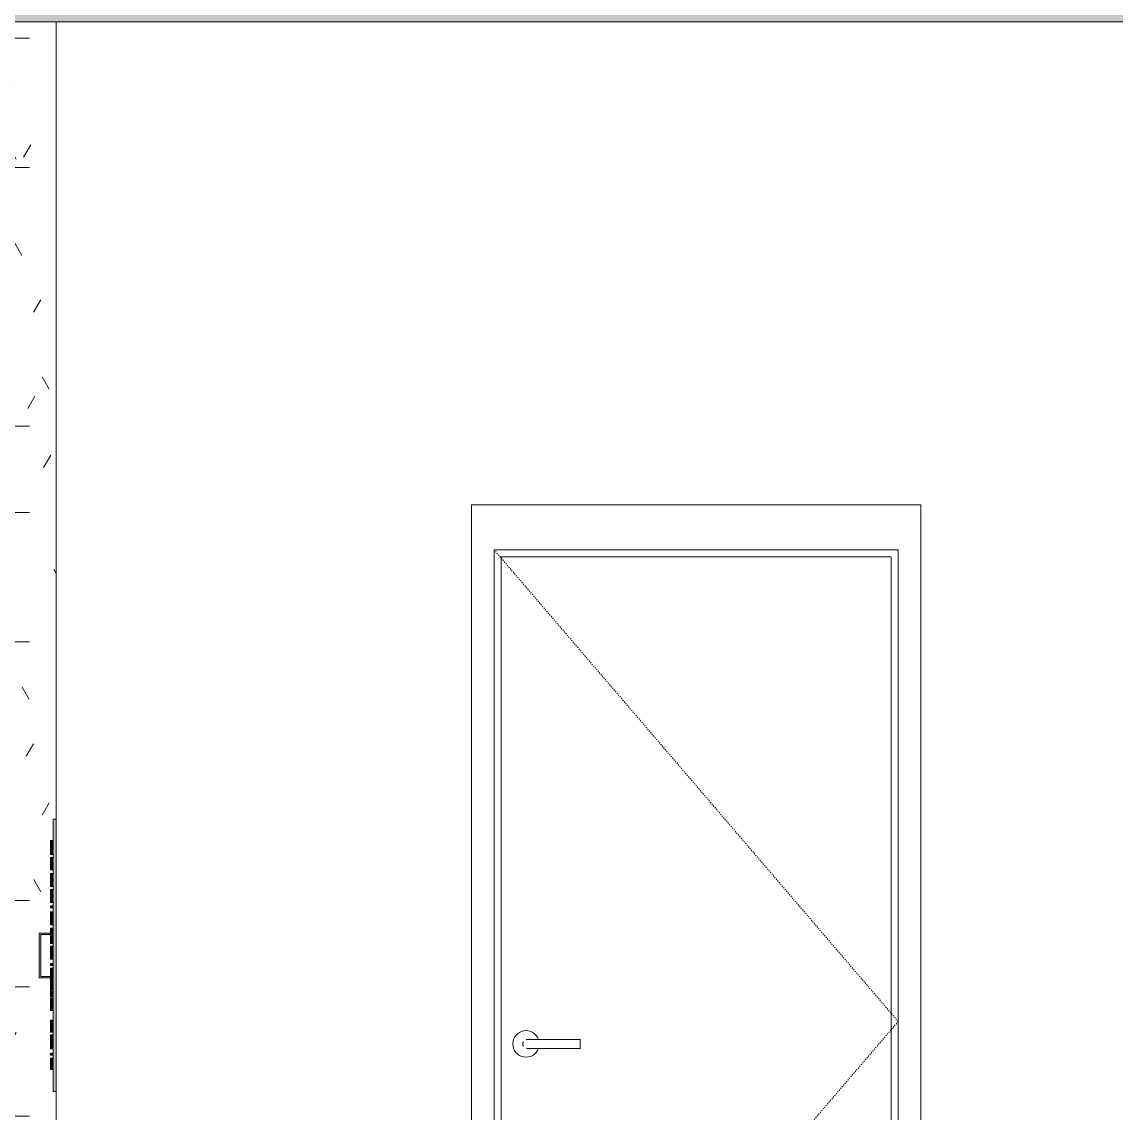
# Model space of a CAD drawing. Header units: inches. Extents: x 9661 to 15313, y -314 to 660.
# Drawn here: x 13757.6 to 13855, y -118.2 to -21 of the extents above; entities that cross this region are included whole.
import ezdxf

# ---------------------------------------------------------------- set-up
doc = ezdxf.new("R2010")
doc.units = ezdxf.units.IN
doc.header["$MEASUREMENT"] = 0
doc.linetypes.add('Dash 1_16_', pattern=[0.125, 0.0625, -0.0625])
for name, color, linetype, lineweight in [('0-3', 55, 'Continuous', 9), ('0-4', 7, 'Continuous', 9), ('0-5', 130, 'Continuous', 5), ('A-DOOR-2', 7, 'Dash 1_16_', 9), ('A-DOOR-3', 7, 'Continuous', 9), ('A-DOOR-FRAM-3', 7, 'Continuous', 9), ('A-WALL-PATT-1', 55, 'Continuous', 9), ('E-FIRE-1', 253, 'Continuous', 9), ('E-FIRE-2', 7, 'Continuous', 9), ('E-FIRE-3', 55, 'Continuous', 9), ('I-WALL-1', 55, 'Continuous', 9), ('S-BEAM-2', 7, 'Continuous', 9), ('S-BEAM-4', 10, 'Continuous', 9)]:
    doc.layers.add(name, color=color, linetype=linetype, lineweight=lineweight)

# ---------------------------------------------------------------- blocks, each defined once
blk = doc.blocks.new('HOLLOW METAL - HM - METAL LEAF - 3-0 x 7-0-2191985-BUILDING SECTION - NORTH_SOUTH AT ELEVATOR AND COURTYARD - LOOKING EAST')
at = {"layer": 'A-DOOR-2'}
for p, q in [((-3320.274, -68), (-3284.274, -110)), ((-3284.274, -110), (-3320.274, -152))]:
    blk.add_line(p, q, dxfattribs=at)
at = {"layer": 'A-DOOR-3'}
for p, q in [((-3312.597, -111.606), (-3316.73, -111.606)), ((-3312.597, -111.606), (-3312.597, -112)), ((-3312.597, -112), (-3312.597, -112.394)), ((-3316.73, -112.394), (-3312.597, -112.394))]:
    blk.add_line(p, q, dxfattribs=at)
at = {"layer": 'A-DOOR-3', "flags": 128}
for points in [[(-3316.73, -111.606), (-3316.754, -111.606), (-3316.778, -111.606), (-3316.801, -111.606), (-3316.825, -111.606), (-3316.848, -111.606), (-3316.871, -111.606), (-3316.894, -111.606), (-3316.916, -111.606), (-3316.939, -111.606), (-3316.96, -111.606), (-3316.982, -111.606), (-3317.003, -111.606), (-3317.024, -111.606), (-3317.044, -111.606), (-3317.064, -111.606), (-3317.083, -111.606), (-3317.102, -111.606), (-3317.12, -111.606), (-3317.137, -111.606), (-3317.154, -111.606), (-3317.17, -111.606), (-3317.186, -111.606), (-3317.2, -111.606), (-3317.214, -111.606), (-3317.227, -111.606), (-3317.24, -111.606), (-3317.251, -111.606), (-3317.262, -111.606), (-3317.272, -111.606), (-3317.281, -111.606), (-3317.289, -111.606), (-3317.296, -111.606), (-3317.303, -111.606), (-3317.308, -111.606), (-3317.312, -111.606), (-3317.316, -111.606), (-3317.319, -111.606), (-3317.32, -111.606), (-3317.321, -111.606)], [(-3317.321, -112.394), (-3317.321, -112.394), (-3317.319, -112.394), (-3317.317, -112.394), (-3317.313, -112.394), (-3317.309, -112.394), (-3317.304, -112.394), (-3317.298, -112.394), (-3317.291, -112.394), (-3317.283, -112.394), (-3317.274, -112.394), (-3317.265, -112.394), (-3317.254, -112.394), (-3317.243, -112.394), (-3317.231, -112.394), (-3317.218, -112.394), (-3317.204, -112.394), (-3317.19, -112.394), (-3317.174, -112.394), (-3317.159, -112.394), (-3317.142, -112.394), (-3317.125, -112.394), (-3317.107, -112.394), (-3317.088, -112.394), (-3317.069, -112.394), (-3317.05, -112.394), (-3317.029, -112.394), (-3317.009, -112.394), (-3316.988, -112.394), (-3316.966, -112.394), (-3316.944, -112.394), (-3316.922, -112.394), (-3316.9, -112.394), (-3316.877, -112.394), (-3316.854, -112.394), (-3316.831, -112.394), (-3316.807, -112.394), (-3316.784, -112.394), (-3316.76, -112.394), (-3316.737, -112.394), (-3316.73, -112.394)]]:
    blk.add_lwpolyline(points, dxfattribs=at)
at = {"layer": 'A-DOOR-3'}
for centre, radius, start, end in [((-3317.419, -112), 1.181, 19.63434, 180), ((-3317.419, -112), 1.181, 180, 340.43675), ((-3317.321, -112), 0.394, 150, 180), ((-3317.321, -112), 0.394, 180, 210), ((-3317.321, -112), 0.394, 90, 105), ((-3317.321, -112), 0.394, 255, 270)]:
    blk.add_arc(centre, radius, start, end, dxfattribs=at)
at = {"layer": 'A-DOOR-FRAM-3'}
for p, q in [((-3282.274, -64), (-3322.274, -64)), ((-3322.274, -64), (-3322.274, -152)), ((-3282.274, -64), (-3282.274, -151.75)), ((-3320.274, -68), (-3284.274, -68)), ((-3320.274, -152), (-3320.274, -68)), ((-3284.274, -68), (-3284.274, -151.75)), ((-3319.649, -68.625), (-3284.899, -68.625)), ((-3319.649, -152), (-3319.649, -68.625)), ((-3284.899, -68.625), (-3284.899, -151.75))]:
    blk.add_line(p, q, dxfattribs=at)
blk = doc.blocks.new('104416 - Fire Extinguishers - Wall - Class A - Light - 2A-2206155-BUILDING SECTION - NORTH_SOUTH AT ELEVATOR AND COURTYARD - LOOKING EAST')
at = {"layer": 'E-FIRE-1'}
for points in [[(-3359.274, -116.25), (-3359.274, -92), (-3359.524, -92), (-3359.524, -116.25)], [(-3359.774, -106.125), (-3359.779, -106), (-3360.649, -106), (-3360.649, -102.25), (-3359.774, -102.25), (-3359.779, -102.125), (-3360.774, -102.125), (-3360.774, -106.125), (-3359.779, -106.125)]]:
    blk.add_hatch(color=256, dxfattribs=at).paths.add_polyline_path(points, flags=0)
at = {"layer": 'E-FIRE-2'}
for points in [[(-3359.524, -94.106), (-3359.524, -93.891), (-3359.774, -93.891), (-3359.774, -94.106)], [(-3359.774, -94.298), (-3359.524, -94.298), (-3359.524, -94.106), (-3359.774, -94.106)], [(-3359.524, -94.437), (-3359.524, -94.298), (-3359.774, -94.298), (-3359.774, -94.437)], [(-3359.524, -94.534), (-3359.524, -94.437), (-3359.774, -94.437), (-3359.774, -94.534)], [(-3359.524, -94.622), (-3359.524, -94.534), (-3359.774, -94.534), (-3359.774, -94.622)], [(-3359.524, -94.729), (-3359.524, -94.622), (-3359.774, -94.622), (-3359.774, -94.729)], [(-3359.524, -94.952), (-3359.524, -94.729), (-3359.774, -94.729), (-3359.774, -94.952)], [(-3359.524, -95.137), (-3359.524, -94.952), (-3359.774, -94.952), (-3359.774, -95.137)], [(-3359.524, -96.498), (-3359.524, -95.413), (-3359.774, -95.413), (-3359.774, -96.498)], [(-3359.524, -97.006), (-3359.524, -96.821), (-3359.774, -96.821), (-3359.774, -97.006)], [(-3359.524, -97.79), (-3359.524, -97.006), (-3359.774, -97.006), (-3359.774, -97.79)], [(-3359.524, -97.975), (-3359.524, -97.79), (-3359.774, -97.79), (-3359.774, -97.975)], [(-3359.524, -98.318), (-3359.524, -98.252), (-3359.774, -98.275), (-3359.774, -98.318)], [(-3359.524, -98.508), (-3359.524, -98.318), (-3359.774, -98.318), (-3359.774, -98.508)], [(-3359.524, -98.788), (-3359.524, -98.508), (-3359.774, -98.508), (-3359.774, -98.788)], [(-3359.524, -99.117), (-3359.524, -98.788), (-3359.774, -98.788), (-3359.774, -99.117)], [(-3359.524, -99.326), (-3359.524, -99.117), (-3359.774, -99.151), (-3359.774, -99.326)], [(-3359.524, -99.406), (-3359.524, -99.326), (-3359.774, -99.326), (-3359.774, -99.406)], [(-3359.524, -99.89), (-3359.524, -99.706), (-3359.774, -99.706), (-3359.774, -99.89)], [(-3359.524, -100.287), (-3359.524, -100.237), (-3359.774, -100.237), (-3359.774, -100.287)], [(-3359.524, -100.467), (-3359.524, -100.287), (-3359.774, -100.287), (-3359.774, -100.467)], [(-3359.524, -100.81), (-3359.524, -100.467), (-3359.774, -100.467), (-3359.774, -100.81)], [(-3359.774, -101.147), (-3359.524, -101.147), (-3359.524, -100.81), (-3359.774, -100.81)], [(-3359.774, -101.334), (-3359.524, -101.334), (-3359.524, -101.147), (-3359.774, -101.162)], [(-3359.524, -101.39), (-3359.524, -101.334), (-3359.774, -101.334), (-3359.774, -101.39)], [(-3359.524, -101.987), (-3359.524, -101.69), (-3359.774, -101.69), (-3359.774, -101.987)], [(-3359.524, -102.3), (-3359.524, -101.987), (-3359.774, -101.987), (-3359.774, -102.3)], [(-3359.524, -102.694), (-3359.524, -102.3), (-3359.774, -102.3), (-3359.774, -102.694)], [(-3359.774, -102.962), (-3359.524, -102.962), (-3359.524, -102.694), (-3359.774, -102.694)], [(-3359.524, -103.052), (-3359.524, -102.962), (-3359.774, -102.962), (-3359.774, -103.052)], [(-3359.524, -103.503), (-3359.524, -103.306), (-3359.774, -103.306), (-3359.774, -103.503)], [(-3359.524, -104.275), (-3359.524, -103.503), (-3359.774, -103.503), (-3359.774, -104.275)], [(-3359.524, -104.46), (-3359.524, -104.275), (-3359.774, -104.275), (-3359.774, -104.46)], [(-3359.524, -105.013), (-3359.524, -104.829), (-3359.774, -104.829), (-3359.774, -105.013)], [(-3359.524, -105.729), (-3359.524, -105.244), (-3359.774, -105.244), (-3359.774, -105.729)], [(-3359.524, -105.913), (-3359.524, -105.729), (-3359.774, -105.729), (-3359.774, -105.913)], [(-3359.524, -106.398), (-3359.524, -105.913), (-3359.774, -105.913), (-3359.774, -106.398)], [(-3359.524, -106.689), (-3359.524, -106.467), (-3359.774, -106.467), (-3359.774, -106.689)], [(-3359.524, -107.068), (-3359.524, -106.689), (-3359.774, -106.689), (-3359.774, -107.068)], [(-3359.774, -107.147), (-3359.524, -107.145), (-3359.524, -107.068), (-3359.774, -107.068), (-3359.774, -107.145)], [(-3359.524, -107.234), (-3359.524, -107.147), (-3359.774, -107.147), (-3359.774, -107.234)], [(-3359.524, -107.604), (-3359.524, -107.234), (-3359.774, -107.259), (-3359.774, -107.604)], [(-3359.524, -107.829), (-3359.524, -107.604), (-3359.774, -107.604), (-3359.774, -107.829)], [(-3359.524, -109.029), (-3359.524, -107.944), (-3359.774, -107.944), (-3359.774, -109.029)], [(-3359.524, -110.967), (-3359.524, -109.883), (-3359.774, -109.883), (-3359.774, -110.967)], [(-3359.524, -111.413), (-3359.524, -111.199), (-3359.774, -111.199), (-3359.774, -111.413)], [(-3359.774, -111.606), (-3359.524, -111.606), (-3359.524, -111.413), (-3359.774, -111.413)], [(-3359.524, -111.744), (-3359.524, -111.606), (-3359.774, -111.606), (-3359.774, -111.744)], [(-3359.524, -111.842), (-3359.524, -111.744), (-3359.774, -111.744), (-3359.774, -111.842)], [(-3359.524, -111.93), (-3359.524, -111.842), (-3359.774, -111.842), (-3359.774, -111.93)], [(-3359.524, -112.037), (-3359.524, -111.93), (-3359.774, -111.93), (-3359.774, -112.037)], [(-3359.524, -112.26), (-3359.524, -112.037), (-3359.774, -112.037), (-3359.774, -112.26)], [(-3359.524, -112.444), (-3359.524, -112.26), (-3359.774, -112.26), (-3359.774, -112.444)], [(-3359.524, -112.998), (-3359.524, -112.813), (-3359.774, -112.813), (-3359.774, -112.998)], [(-3359.524, -113.39), (-3359.524, -113.275), (-3359.774, -113.275), (-3359.774, -113.39)], [(-3359.524, -114.083), (-3359.524, -113.39), (-3359.774, -113.39), (-3359.774, -114.083)], [(-3359.774, -114.267), (-3359.524, -114.267), (-3359.524, -114.083), (-3359.774, -114.083)]]:
    blk.add_hatch(color=256, dxfattribs=at).paths.add_polyline_path(points, flags=0)
at = {"layer": 'E-FIRE-3'}
for p, q in [((-3359.524, -116.25), (-3359.524, -92)), ((-3359.524, -92), (-3359.274, -92)), ((-3359.774, -94.106), (-3359.774, -93.891)), ((-3359.524, -93.891), (-3359.774, -93.891)), ((-3359.774, -94.298), (-3359.774, -94.106)), ((-3359.524, -94.106), (-3359.774, -94.106)), ((-3359.774, -94.437), (-3359.774, -94.298)), ((-3359.524, -94.298), (-3359.774, -94.298)), ((-3359.774, -94.534), (-3359.774, -94.437)), ((-3359.524, -94.437), (-3359.774, -94.437)), ((-3359.774, -94.622), (-3359.774, -94.534)), ((-3359.524, -94.534), (-3359.774, -94.534)), ((-3359.774, -94.729), (-3359.774, -94.622)), ((-3359.524, -94.622), (-3359.774, -94.622)), ((-3359.774, -94.952), (-3359.774, -94.729)), ((-3359.524, -94.729), (-3359.774, -94.729)), ((-3359.774, -95.137), (-3359.774, -94.952)), ((-3359.524, -94.952), (-3359.774, -94.952)), ((-3359.774, -95.137), (-3359.524, -95.137)), ((-3359.774, -96.498), (-3359.774, -95.413)), ((-3359.524, -95.413), (-3359.774, -95.413)), ((-3359.774, -96.498), (-3359.524, -96.498)), ((-3359.774, -97.006), (-3359.774, -96.821)), ((-3359.524, -96.821), (-3359.774, -96.821)), ((-3359.774, -97.79), (-3359.774, -97.006)), ((-3359.524, -97.006), (-3359.774, -97.006)), ((-3359.774, -97.975), (-3359.774, -97.79)), ((-3359.524, -97.79), (-3359.774, -97.79)), ((-3359.774, -97.975), (-3359.524, -97.975)), ((-3359.774, -98.318), (-3359.774, -98.252)), ((-3359.524, -98.252), (-3359.774, -98.252)), ((-3359.774, -98.508), (-3359.774, -98.318)), ((-3359.524, -98.318), (-3359.774, -98.318)), ((-3359.774, -98.788), (-3359.774, -98.508)), ((-3359.524, -98.508), (-3359.774, -98.508)), ((-3359.774, -99.117), (-3359.774, -98.788)), ((-3359.524, -98.788), (-3359.774, -98.788)), ((-3359.774, -99.326), (-3359.774, -99.117)), ((-3359.524, -99.117), (-3359.774, -99.117)), ((-3359.774, -99.406), (-3359.774, -99.326)), ((-3359.524, -99.326), (-3359.774, -99.326)), ((-3359.774, -99.406), (-3359.524, -99.406)), ((-3359.774, -99.89), (-3359.774, -99.706)), ((-3359.524, -99.706), (-3359.774, -99.706)), ((-3359.774, -99.89), (-3359.524, -99.89)), ((-3359.774, -100.287), (-3359.774, -100.237)), ((-3359.524, -100.237), (-3359.774, -100.237)), ((-3359.774, -100.467), (-3359.774, -100.287)), ((-3359.524, -100.287), (-3359.774, -100.287)), ((-3359.774, -100.81), (-3359.774, -100.467)), ((-3359.524, -100.467), (-3359.774, -100.467)), ((-3359.774, -101.147), (-3359.774, -100.81)), ((-3359.524, -100.81), (-3359.774, -100.81)), ((-3359.774, -101.334), (-3359.774, -101.147)), ((-3359.524, -101.147), (-3359.774, -101.147)), ((-3359.774, -101.39), (-3359.774, -101.334)), ((-3359.524, -101.334), (-3359.774, -101.334)), ((-3360.774, -102.125), (-3360.774, -106.125)), ((-3359.779, -102.125), (-3360.774, -102.125)), ((-3360.649, -106), (-3360.649, -102.25)), ((-3360.649, -102.25), (-3359.779, -102.25)), ((-3359.524, -101.39), (-3359.774, -101.39)), ((-3359.774, -101.987), (-3359.774, -101.69)), ((-3359.524, -101.69), (-3359.774, -101.69)), ((-3359.774, -102.3), (-3359.774, -101.987)), ((-3359.524, -101.987), (-3359.774, -101.987)), ((-3359.774, -102.694), (-3359.774, -102.3)), ((-3359.524, -102.3), (-3359.774, -102.3)), ((-3359.774, -102.962), (-3359.774, -102.694)), ((-3359.524, -102.694), (-3359.774, -102.694)), ((-3359.774, -103.052), (-3359.774, -102.962)), ((-3359.524, -102.962), (-3359.774, -102.962)), ((-3359.524, -103.052), (-3359.774, -103.052)), ((-3359.774, -103.503), (-3359.774, -103.306)), ((-3359.524, -103.306), (-3359.774, -103.306)), ((-3359.774, -104.275), (-3359.774, -103.503)), ((-3359.524, -103.503), (-3359.774, -103.503)), ((-3359.774, -104.46), (-3359.774, -104.275)), ((-3359.524, -104.275), (-3359.774, -104.275)), ((-3359.774, -104.46), (-3359.524, -104.46)), ((-3359.774, -105.013), (-3359.774, -104.829)), ((-3359.524, -104.829), (-3359.774, -104.829)), ((-3359.774, -105.013), (-3359.524, -105.013)), ((-3359.774, -105.729), (-3359.774, -105.244)), ((-3359.524, -105.244), (-3359.774, -105.244)), ((-3360.774, -106.125), (-3359.779, -106.125)), ((-3359.779, -106), (-3360.649, -106)), ((-3359.774, -105.913), (-3359.774, -105.729)), ((-3359.524, -105.729), (-3359.774, -105.729)), ((-3359.774, -106.398), (-3359.774, -105.913)), ((-3359.774, -105.913), (-3359.524, -105.913)), ((-3359.524, -106.398), (-3359.774, -106.398)), ((-3359.774, -106.689), (-3359.774, -106.467)), ((-3359.524, -106.467), (-3359.774, -106.467)), ((-3359.774, -107.068), (-3359.774, -106.689)), ((-3359.524, -106.689), (-3359.774, -106.689)), ((-3359.774, -107.147), (-3359.774, -107.068)), ((-3359.774, -107.234), (-3359.774, -107.147)), ((-3359.524, -107.147), (-3359.774, -107.147)), ((-3359.774, -107.604), (-3359.774, -107.234)), ((-3359.774, -107.829), (-3359.774, -107.604)), ((-3359.524, -107.604), (-3359.774, -107.604)), ((-3359.774, -107.829), (-3359.524, -107.829)), ((-3359.774, -109.029), (-3359.774, -107.944)), ((-3359.524, -107.944), (-3359.774, -107.944)), ((-3359.774, -109.029), (-3359.524, -109.029)), ((-3359.774, -110.967), (-3359.774, -109.883)), ((-3359.524, -109.883), (-3359.774, -109.883)), ((-3359.774, -110.967), (-3359.524, -110.967)), ((-3359.774, -111.413), (-3359.774, -111.199)), ((-3359.524, -111.199), (-3359.774, -111.199)), ((-3359.774, -111.606), (-3359.774, -111.413)), ((-3359.524, -111.413), (-3359.774, -111.413)), ((-3359.774, -111.744), (-3359.774, -111.606)), ((-3359.524, -111.606), (-3359.774, -111.606)), ((-3359.774, -111.842), (-3359.774, -111.744)), ((-3359.524, -111.744), (-3359.774, -111.744)), ((-3359.774, -111.93), (-3359.774, -111.842)), ((-3359.524, -111.842), (-3359.774, -111.842)), ((-3359.774, -112.037), (-3359.774, -111.93)), ((-3359.524, -111.93), (-3359.774, -111.93)), ((-3359.774, -112.26), (-3359.774, -112.037)), ((-3359.524, -112.037), (-3359.774, -112.037)), ((-3359.774, -112.444), (-3359.774, -112.26)), ((-3359.524, -112.26), (-3359.774, -112.26)), ((-3359.774, -112.444), (-3359.524, -112.444)), ((-3359.774, -112.998), (-3359.774, -112.813)), ((-3359.524, -112.813), (-3359.774, -112.813)), ((-3359.774, -112.998), (-3359.524, -112.998)), ((-3359.774, -113.39), (-3359.774, -113.275)), ((-3359.524, -113.275), (-3359.774, -113.275)), ((-3359.774, -114.083), (-3359.774, -113.39)), ((-3359.524, -113.39), (-3359.774, -113.39)), ((-3359.774, -114.267), (-3359.774, -114.083)), ((-3359.524, -114.083), (-3359.774, -114.083)), ((-3359.774, -114.267), (-3359.524, -114.267)), ((-3359.274, -116.25), (-3359.524, -116.25))]:
    blk.add_line(p, q, dxfattribs=at)
blk = doc.blocks.new('CTR - 1st Phase - Common Walls_rvt-2-BUILDING SECTION - NORTH_SOUTH AT ELEVATOR AND COURTYARD - LOOKING EAST')
at = {"layer": 'I-WALL-1'}
blk.add_line((-3359.274, -152), (-3359.274, -21), dxfattribs=at)
at = {"layer": '0-4'}
for name in ['HOLLOW METAL - HM - METAL LEAF - 3-0 x 7-0-2191985-BUILDING SECTION - NORTH_SOUTH AT ELEVATOR AND COURTYARD - LOOKING EAST', '104416 - Fire Extinguishers - Wall - Class A - Light - 2A-2206155-BUILDING SECTION - NORTH_SOUTH AT ELEVATOR AND COURTYARD - LOOKING EAST']:
    blk.add_blockref(name, (0, 0), dxfattribs=at)
blk = doc.blocks.new('034100 - Precast Structural Concrete - Solid Plank - 12_-1871119-BUILDING SECTION - NORTH_SOUTH AT ELEVATOR AND COURTYARD - LOOKING EAST')
at = {"layer": 'S-BEAM-4'}
blk.add_hatch(color=256, dxfattribs=at).paths.add_polyline_path([(-3317.881, -21), (-3164.324, -21), (-3164.324, -9), (-3439.749, -9), (-3439.749, -21), (-3334.641, -21)], flags=0)
at = {"layer": 'S-BEAM-2'}
blk.add_line((-3164.324, -21), (-3439.749, -21), dxfattribs=at)
blk = doc.blocks.new('CTR - 1st Phase - Structure_rvt-2-BUILDING SECTION - NORTH_SOUTH AT ELEVATOR AND COURTYARD - LOOKING EAST')
at = {"layer": 'A-WALL-PATT-1'}
h = blk.add_hatch(dxfattribs=at)
h.set_pattern_fill('FP_42', color=256, style=0, pattern_type=2)
h.set_pattern_definition([(0, (-3012.324, 138.832), (15.36, 3.84), [1.267, -10.253, 1.267, -10.253, -61.44]), (0, (-3012.324, 138.832), (15.36, 3.84), [-23.04, 1.267, -21.773, 1.267, -10.253, -26.88]), (0, (-3012.324, 138.832), (15.36, 3.84), [-57.6, 1.267, -6.413, 1.267, -17.933]), (120, (-3006.564, 140.752), (-11.005538, 11.38215), [1.267, -10.253, 1.267, -10.253, -61.44]), (120, (-3006.564, 140.752), (-11.005538, 11.38215), [-23.04, 1.267, -21.773, 1.267, -10.253, -26.88]), (120, (-3006.564, 140.752), (-11.005538, 11.38215), [-57.6, 1.267, -6.413, 1.267, -17.933]), (240, (-3004.644, 148.432), (-4.354462, -15.22215), [1.267, -10.253, 1.267, -10.253, -61.44]), (240, (-3004.644, 148.432), (-4.354462, -15.22215), [-23.04, 1.267, -21.773, 1.267, -10.253, -26.88]), (240, (-3004.644, 148.432), (-4.354462, -15.22215), [-57.6, 1.267, -6.413, 1.267, -17.933])])
h.paths.add_polyline_path([(-3359.274, -152), (-3359.274, -116.25), (-3359.524, -116.25), (-3359.524, -114.267), (-3359.774, -114.267), (-3359.774, -113.275), (-3359.524, -113.275), (-3359.524, -112.998), (-3359.774, -112.998), (-3359.774, -112.813), (-3359.524, -112.813), (-3359.524, -112.444), (-3359.774, -112.444), (-3359.774, -111.199), (-3359.524, -111.199), (-3359.524, -110.967), (-3359.774, -110.967), (-3359.774, -109.883), (-3359.524, -109.883), (-3359.524, -109.029), (-3359.774, -109.029), (-3359.774, -107.944), (-3359.524, -107.944), (-3359.524, -107.829), (-3359.774, -107.829), (-3359.774, -106.467), (-3359.524, -106.467), (-3359.524, -106.398), (-3359.774, -106.398), (-3359.779, -106.125), (-3360.774, -106.125), (-3360.774, -102.125), (-3359.774, -102.11), (-3359.774, -101.69), (-3359.524, -101.69), (-3359.524, -101.39), (-3359.774, -101.39), (-3359.774, -100.237), (-3359.524, -100.237), (-3359.524, -99.89), (-3359.774, -99.89), (-3359.774, -99.706), (-3359.524, -99.706), (-3359.524, -99.406), (-3359.774, -99.406), (-3359.774, -98.252), (-3359.524, -98.252), (-3359.524, -97.975), (-3359.774, -97.975), (-3359.774, -96.821), (-3359.524, -96.821), (-3359.524, -96.498), (-3359.774, -96.498), (-3359.774, -95.413), (-3359.524, -95.413), (-3359.524, -95.137), (-3359.774, -95.137), (-3359.774, -93.891), (-3359.524, -93.891), (-3359.524, -92), (-3359.274, -92), (-3359.274, -21), (-3433.324, -21), (-3433.324, -151.75), (-3362.324, -151.75), (-3362.324, -152)], flags=0)
h.paths.add_polyline_path([(-3359.774, -106), (-3359.774, -105.244), (-3359.524, -105.244), (-3359.524, -105.013), (-3359.774, -105.013), (-3359.774, -104.829), (-3359.524, -104.829), (-3359.524, -104.46), (-3359.774, -104.46), (-3359.774, -103.306), (-3359.524, -103.306), (-3359.524, -103.052), (-3359.774, -103.052), (-3359.779, -102.25), (-3360.649, -102.25), (-3360.649, -106), (-3359.779, -106)], flags=0)
at = {"layer": '0-3'}
blk.add_blockref('034100 - Precast Structural Concrete - Solid Plank - 12_-1871119-BUILDING SECTION - NORTH_SOUTH AT ELEVATOR AND COURTYARD - LOOKING EAST', (0, 0), dxfattribs=at)

msp = doc.modelspace()

# ---------------------------------------------------------------- block references
at = {"layer": '0-5'}
for name in ['CTR - 1st Phase - Structure_rvt-2-BUILDING SECTION - NORTH_SOUTH AT ELEVATOR AND COURTYARD - LOOKING EAST', 'CTR - 1st Phase - Common Walls_rvt-2-BUILDING SECTION - NORTH_SOUTH AT ELEVATOR AND COURTYARD - LOOKING EAST']:
    msp.add_blockref(name, (17119.89164, 0), dxfattribs=at)

doc.saveas('drawing.dxf')
